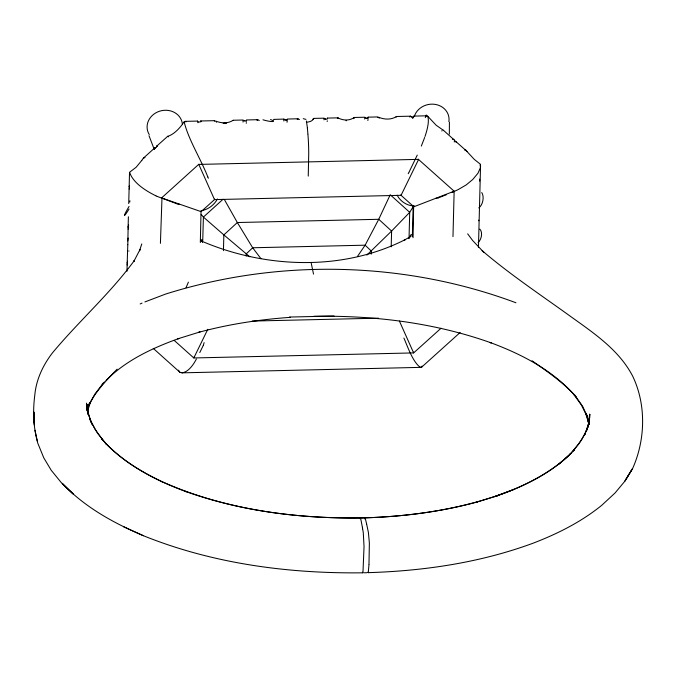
<?xml version="1.0" encoding="UTF-8"?>
<svg xmlns="http://www.w3.org/2000/svg" width="676" height="676" viewBox="0 0 676 676"><rect width="100%" height="100%" fill="white"/><g stroke="black" fill="none" stroke-linecap="round" stroke-linejoin="round"><path stroke-width="1.01" d="M458.277 189.542L466.229 184.903L472.761 179.486L477.957 173.242L480.34 167.893L480.374 164.209L474.29 159.384L466.33 150.816M127.164 263.986L127.206 262.736M127.815 244.712L128.136 226.823M127.164 264.155L127.139 265.026L127.443 264.282M127.756 240.952L128.119 238.02M141.842 160.339L136.163 167.226L129.581 172.27L129.522 174.349L130.105 174.509M126.978 271.27L127.139 265.093M127.181 263.217L127.578 251.024M128.11 227.313L128.381 216.776M128.719 203.577L129.167 186.796M129.15 186.956L129.488 173.766M160.415 243.352L162.003 197.443M200.333 242.557L201.034 211.157M223.443 250.669L223.849 234.902L237.344 222.531L378.737 219.286L391.607 231.057L391.201 246.825M246.149 256.001L246.199 253.922L252.68 247.771L365.133 245.185L371.301 251.05L371.217 254.168M409.031 238.628L409.707 212.332L413.078 206.898M412.36 236.592L413.129 206.712M413.053 237.673L413.653 205.834M452.979 236.642L454.145 191.207L418.241 159.198M478.447 247.399L480.552 165.831M368.978 564.384L369.366 543.014L368.428 532.739A53.066 5.357 88.4 0 0 368.276 531.877L366.629 524.018M368.969 564.747L368.259 572.648C424.139 570.958 480.256 562.652 532.882 543.276L533.398 543.082C557.793 533.685 581.444 521.804 601.801 505.251L615.059 492.973L624.785 481.295L632.136 469.203L624.785 481.295M589.269 421.909L589.658 416.805L587.976 427.393M129.091 189.077L129.446 188.376M87.052 410.864L87.314 406.715L86.993 410.087M589.168 420.996L589.616 414.118L588.602 424.705L589.464 420.489L586.092 431.592L587.275 429.057L581.554 439.966L573.163 450.951L574.684 449.455C553.914 471.975 525.683 485.689 497.215 495.787L498.635 495.347L476.31 502.285L477.543 501.905C440.068 512.036 401.316 516.878 362.547 517.909L361.33 517.926M246.106 121.367L246.394 120.658M422.035 366.079L421.807 366.992M478.743 220.815L478.752 220.114M193.885 357.173L193.809 357.959L413.636 352.914L441.039 328.232M449.346 134.152L449.413 122.204M87.534 411.422L87.719 409.495M286.861 120.649L286.954 119.855M367.761 118.579L367.837 117.996M127.587 250.931L127.815 244.813M353.801 118.672L353.878 118.148M128.17 226.485L128.677 225.057M127.249 262.398L127.595 261.223M480.433 164.454L480.171 165.29M337.358 118.444L337.603 117.861M377.487 117.337L377.715 116.931L368.141 117.151M364.381 518.847L364.744 517.833C415.503 516.194 466.634 508.428 513.946 489.382L513.422 489.576C534.336 480.678 554.548 469.397 570.941 453.444L569.707 454.542L578.74 444.039L585.458 433.122L584.402 435.336L588.669 424.148L588.221 425.855M129.209 186.415L129.572 185.376M588.01 427.19L590.047 414.489M313.444 119.01L313.546 118.486M200.831 121.029L200.671 121.579M359.97 518.644L360.215 517.934C292.632 518.695 223.764 509.239 161.657 481.515L162.079 481.709C141.326 471.823 121.325 459.68 105.279 443.025L106.36 444.115L97.564 433.206L91.083 422.001L91.978 424.207L87.888 412.842M297.22 119.356L297.499 118.782M353.911 117.979L353.987 117.624M257.032 120.277L257.319 119.703M273.594 119.99L273.755 119.39L283.945 119.086M128.077 229.13L128.601 227.998M287.325 119.534L287.308 119.052L297.651 118.773M246.47 120.497L246.453 119.973L257.471 119.694M87.5 409.935L89.469 403.361L88.125 406.352C95.046 392.029 106.242 380.52 117.125 369.164M87.474 411.692L90.229 402.609L89.055 405.144L94.767 394.235L103.158 383.25L102.144 384.247M141.774 243.943L139.526 250.788L140.118 249.326L133.747 261.57L134.456 260.378C110.053 293.73 78.737 321.252 52.382 352.973C43.044 365.125 36.234 379.498 34.822 394.885C32.811 410.298 33.217 426.269 37.349 441.31M425.001 136.484C427.114 130.214 429.53 121.376 427.722 116.297A12.498 3.27 -69.7 0 0 427.511 116.027M424.68 137.448L421.325 146.084M396.094 117.269L396.389 116.559M156.418 146.903L156.857 146.008M214.436 120.725L214.385 121.35M156.325 147.165L154.474 148.864M186.027 287.714L188.393 282.145M198.879 164.226L161.581 197.924L201.135 211.647L214.52 199.597L401.062 195.313L413.847 206.771L454.145 191.207L453.452 190.75M417.261 155.108L409.166 171.881M207.794 329.305L193.809 357.959L174.231 340.408M203.307 345.377L204.127 342.631M203.163 345.656L199.775 352.559M408.938 172.355L408.219 173.707M217.393 198.947C214.216 205.141 207.938 209.695 201.051 210.751M412.985 117.032L412.597 117.844A17.145 3.439 -78.9 0 0 412.504 118.063M196.412 359.015C193.116 365.293 188.207 372.079 182.021 372.839L421.123 367.355L419.728 366.891M625.351 480.349L632.736 468.248C645.445 439.637 646.34 404.73 632.719 376.236C619.157 350.024 593.934 333.183 570.612 316.461C540.834 294.947 510.093 274.574 482.157 250.661L483.864 252.368L472.668 240.538L467.665 233.837M287.241 119.72L286.075 120.218L284.697 119.804M308.248 176.09L308.729 153.393A25.13 2.341 88.7 0 0 308.425 141.952L308.248 138.918A30.183 2.814 88.7 0 0 308.214 138.326L307.926 134.245M327.328 118.832L326.17 119.297L324.835 118.917M154.474 148.154L154.373 148.745M368.09 117.894L366.933 118.359L365.522 117.92M183.635 122.432L185.097 121.367M141.994 160.111L143.346 158.226M183.483 122.66C179.782 128.322 173.707 134.558 167.817 136.299M357.477 256.441L365.133 245.185L378.737 219.286L390.229 194.739L409.707 212.332L391.607 231.057L366.874 255.08M409.293 237.665L409.479 237.403A9.177 5.805 -83.3 0 1 409.631 237.259L409.664 237.175M200.578 121.714L198.761 122.153L197.451 121.089L185.173 121.35M479.681 181.134L479.622 179.055M35 430.308L37.712 443.025L43.788 457.872L51.207 470.251L61.026 482.309L73.16 493.945L62.226 483.425C84.525 506.975 113.399 522.945 142.974 535.519L143.396 535.713C212.839 563.708 288.424 573.73 362.944 572.809L364.043 546.673L363.291 532.857A53.066 4.529 88.9 0 0 363.164 531.995L362.691 529.105M102.363 384.044L104.535 381.932M105.98 380.52C126.015 360.207 152.607 347.954 179.106 338.414L177.687 338.853L200.011 331.916L198.778 332.296C228.75 324.201 259.55 319.495 290.503 317.331M223.063 199.243L203.408 217.072L202.69 242.202A9.177 4.394 81.6 0 0 202.53 242.033M143.802 157.778L154.542 148.095M421.596 367.203L460.145 332.482M156.942 145.94L167.749 136.265M558.469 464.547L570.941 453.444M246.216 120.86L243.884 120.776M396.356 116.551C391.227 120.024 384.061 119.627 378.518 117.168M179.562 204.329L177.281 203.932M410.138 236.693L410.653 236.321M233.102 120.294C227.981 123.818 220.959 123.285 215.458 120.987M143.836 157.745L145.019 157.466M352.99 118.241C348.461 120.936 342.647 120.328 338.11 117.962M368.209 572.69L367.803 572.226M408.203 237.901L404.113 240.25L405.296 239.591C343.146 271.152 266.935 268.49 203.51 241.932M457.694 189.829L452.988 192.009M362.928 572.817L362.556 572.209M140.177 303.955L142.011 303.118M452.802 192.085L451.965 192.449M144.901 301.935L165.637 294.06C278.749 258.367 404.772 261.181 515.949 302.772M446.557 194.663L438.302 197.874M438.209 197.907L435.572 198.406M494.46 496.674L513.946 489.382M426.066 115.849L426.657 115.824M223.139 123.336L226.595 123.26M456.199 142.087L454.5 140.414M200.924 120.987L214.503 120.674M233.186 120.244L243.106 120.015L243.639 120.565M313.546 118.401L324.074 118.165L324.59 118.706M327.378 118.089L337.746 117.852A6.042 1.107 61.2 0 0 337.721 118.063M353.987 117.48L364.82 117.227L365.353 117.768M396.423 116.5L410.29 116.188M413.847 116.103L426.345 115.816M289.429 317.052L334.121 316.03M252.173 321.066L378.484 318.176M363.578 517.867L362.454 517.9C302.468 518.889 241.755 511.529 185.063 491.291L186.365 491.773C154.897 480.121 123.818 464.201 101.408 438.606L102.837 440.169L95.012 429.268L89.722 418.748L90.761 421.334L87.567 410.729L88.074 414.126M366.891 572.724L364.263 572.783M364.744 517.833L365.479 519.371A53.058 5.357 88.4 0 1 365.64 519.937L366.612 523.925M257.404 119.686L257.421 119.686A6.067 1.191 61.6 0 0 257.37 119.787M181.954 372.839L180.002 372.349L153.266 348.385M313.774 316.292C373.794 315.312 434.541 322.655 491.258 342.909L489.956 342.428C521.424 354.08 552.503 370 574.913 395.587L573.485 394.032L581.318 404.932L586.599 415.453L585.56 412.867L588.754 423.472L588.12 419.23L588.61 424.055M414.396 205.969C407.265 205.893 400.353 201.541 397.15 195.178M464.733 150.114L465.629 150.359M410.518 116.188L411.27 116.771M177.112 203.865L157.584 196.572M201.102 240.817L201.22 240.859A4.149 2.814 -34.4 0 1 201.701 241.087M442.941 129.978L436.189 125.263L427.469 115.976M413.906 116.111L413.509 117.201L411.456 116.906M360.266 517.934L360.849 519.481A53.058 4.529 88.9 0 1 360.984 520.047L362.361 527.187M257.852 119.804L259.297 120.446M298.023 118.891L299.443 119.542M157.491 196.53L156.748 196.201M123.463 526.672L143.396 535.713M156.342 196.015L155.843 195.786M155.691 195.719C145.889 190.877 133.409 183.162 129.623 172.507M455.649 141.326L467.032 151.458M283.988 119.103L284.486 119.627M419.492 366.738C412.36 360.68 407.78 346.965 403.893 338.051M532.046 360.756C547.222 371.504 562.795 382.067 575.344 395.933M201.668 241.112L202.099 241.467M179.951 372.307L178.456 370.152M249.765 256.779L223.849 234.902L203.408 217.072L201.194 214.444M454.314 140.152L453.368 139.281A6.54 2.619 -47.2 0 0 452.438 139.324M443.219 130.105L453.757 139.535M576.087 396.626L574.794 395.181L582.594 406.234L587.317 416.61M368.166 117.168L368.209 117.632A5.07 1.403 -12.5 0 1 368.293 117.827M327.404 118.106L327.446 118.57A5.121 1.42 -12.6 0 1 327.53 118.756M260.936 258.654L252.68 247.771L237.344 222.531L224.66 200.054M185.655 121.553L185.9 122.001M200.873 121.012L201.093 121.722M399.389 321.024L413.636 352.914L413.399 352.137M207.802 176.935C200.873 159.021 188.198 139.239 184.142 121.731M207.819 176.968L208.352 178.261M154.263 149.43L148.999 135.665M587.452 416.805L586.548 414.557L588.897 424.08M197.451 121.089L197.924 122.77M346.095 120.345L346.188 120.827M224.846 123.125L224.947 123.615M400.969 194.823L401.062 195.313L418.621 159.367L198.795 164.412L214.52 199.597L214.419 199.107M306.38 121.004L307.157 126.125A23.584 2.197 88.7 0 1 307.377 128.068M362.378 527.28L362.64 528.809M86.46 403.099L88.226 414.549M588.965 423.987L588.686 421.444L588.838 424.562M313.52 274.118L311.053 262.339A6.008 0.558 88.7 0 0 310.968 262.482M307.377 128.068L307.901 133.89M88.108 414.008L87.111 404.349L87.187 410.256M34.231 424.773L33.876 412.014L34.172 423.015M589.109 421.976L589.134 423.945M408.76 238.113A10.689 9.016 60 0 1 409.166 237.538M409.724 237.251A5.028 3.71 83.3 0 1 410.18 236.769M410.602 236.27A4.149 3.076 22.2 0 1 411.126 235.983M410.171 235.256A8.56 4.791 3 0 1 412.639 234.454M202.056 241.585A5.028 3.017 -86.8 0 1 202.428 242.059M200.772 239.574A8.56 4.605 -12.6 0 1 202.209 240.174M143.337 158.378A7.014 2.281 -75.6 0 1 143.54 158.142M143.582 158.547A6.676 2.383 -79.1 0 1 143.853 158.218M129.023 209.053A9.143 0.651 -59.4 0 1 124.435 215.382A9.143 0.651 -59.4 0 1 129.074 206.425M129.75 202.107A6.253 3.253 71.3 0 1 129.944 200.747M129.015 250.957A6.794 0.617 -30 0 1 128.778 251.058M479.757 229.096A8.019 4.96 -74.4 0 1 478.084 242.608M481.751 192.542A9.134 5.442 -78.8 0 1 478.811 207.887M465.637 150.131A6.692 3.819 84 0 1 466.127 150.342M466.094 150.545A7.03 3.524 73.1 0 1 466.33 150.723M425.272 117.607A8.543 2.67 -82.7 0 1 426.083 116.289M425.981 115.292A7.977 2.374 37.8 0 1 426.412 115.038M441.724 130.95A5.847 0.887 -35.2 0 1 442.079 130.781M379.253 118.216A6.363 1.09 51 0 1 378.856 117.489M338.093 118.249A6.743 1.115 50.4 0 1 337.966 117.801M353.852 117.717A8.213 1.445 -16.4 0 1 354.156 117.877M313.14 119.213A7.884 3.895 1.7 0 1 307.09 122.136M313.064 118.968A8.323 1.436 -17.3 0 1 312.92 119.086M313.487 118.596A8.256 1.166 -20.5 0 1 313.689 118.689M297.609 118.959A6.135 1.158 61.5 0 1 297.626 118.815M297.947 119.128A6.878 1.175 50.7 0 1 297.837 118.68M305.949 119.382A7.782 1.175 14.1 0 1 303.27 118.663M257.742 120.024A6.811 1.208 50.6 0 1 257.649 119.584M270.501 119.525A8.087 1.183 14 0 1 272.538 121.57A8.087 1.183 14 0 1 262.964 119.796M216.573 122.212A6.092 0.896 49.2 0 1 216.126 121.553M168.468 136.856A6.025 0.608 44.9 0 1 168.341 136.679M129.496 187.624A4.926 0.913 83.1 0 1 129.505 187.26M128.465 227.981A6.532 3 1 0 1 128.592 227.753M128.364 227.356A5.256 1.124 81.7 0 1 128.372 227.018M128.499 225.024A6.557 3.388 10.3 0 1 128.55 224.846M127.434 263.26A5.247 1.115 81.6 0 1 127.451 262.93M453.875 139.34A5.29 0.549 61.3 0 1 453.959 139.374M454.154 141.842A6.549 2.324 -38.1 0 1 455.354 141.647M409.808 117.075A6.591 1.327 -79.1 0 1 410.509 116.238M411.676 116.923A5.264 1.039 16.3 0 1 411.515 116.813M412.85 118.232A6.506 1.158 -71.2 0 1 413.754 116.745M364.651 119.052A6.557 0.651 89 0 1 364.879 117.514M366.139 118.046A5.307 0.972 20.2 0 1 365.91 117.894M367.854 120.514A6.574 0.541 -81.8 0 1 368.065 119.483M323.973 119.838A6.549 0.608 88.1 0 1 324.134 118.528M325.519 119.018A5.112 0.946 20 0 1 325.24 118.841M327.167 121.528A6.574 0.507 -83 0 1 327.294 120.793M283.793 120.996A6.557 0.651 88.7 0 1 284.005 119.432M285.424 119.939A5.129 0.938 20 0 1 285.154 119.77M287.376 119.542A5.104 1.42 -12.7 0 1 287.418 119.677M286.996 122.246A6.574 0.549 -82.7 0 1 287.207 121.148M243.039 122.094A6.549 0.591 87.6 0 1 243.174 120.48M244.551 120.869A5.062 0.938 19.7 0 1 244.273 120.7M246.554 120.472A5.315 1.436 -14.6 0 1 246.571 120.615M246.25 123.311A6.583 0.499 -84 0 1 246.36 122.593M200.755 121.579A5.264 1.386 -13.6 0 1 200.73 121.663M154.55 148.221A6.523 1.715 47 0 1 155.421 147.816M154.719 148.72A5.045 1.225 -24.9 0 1 154.508 148.678M156.764 146.337A5.273 0.617 -59 0 1 156.79 146.422M157.136 146.329A6.557 1.859 55.8 0 1 157.584 145.475M149.235 134.532A17.77 15.869 -12.8 0 1 159.578 111.202A17.77 15.869 -12.8 0 1 182.359 123.911M414.27 116.576A17.77 15.886 -11.3 0 1 434.905 104.341A17.77 15.886 -11.3 0 1 448.881 121.621"/></g></svg>
